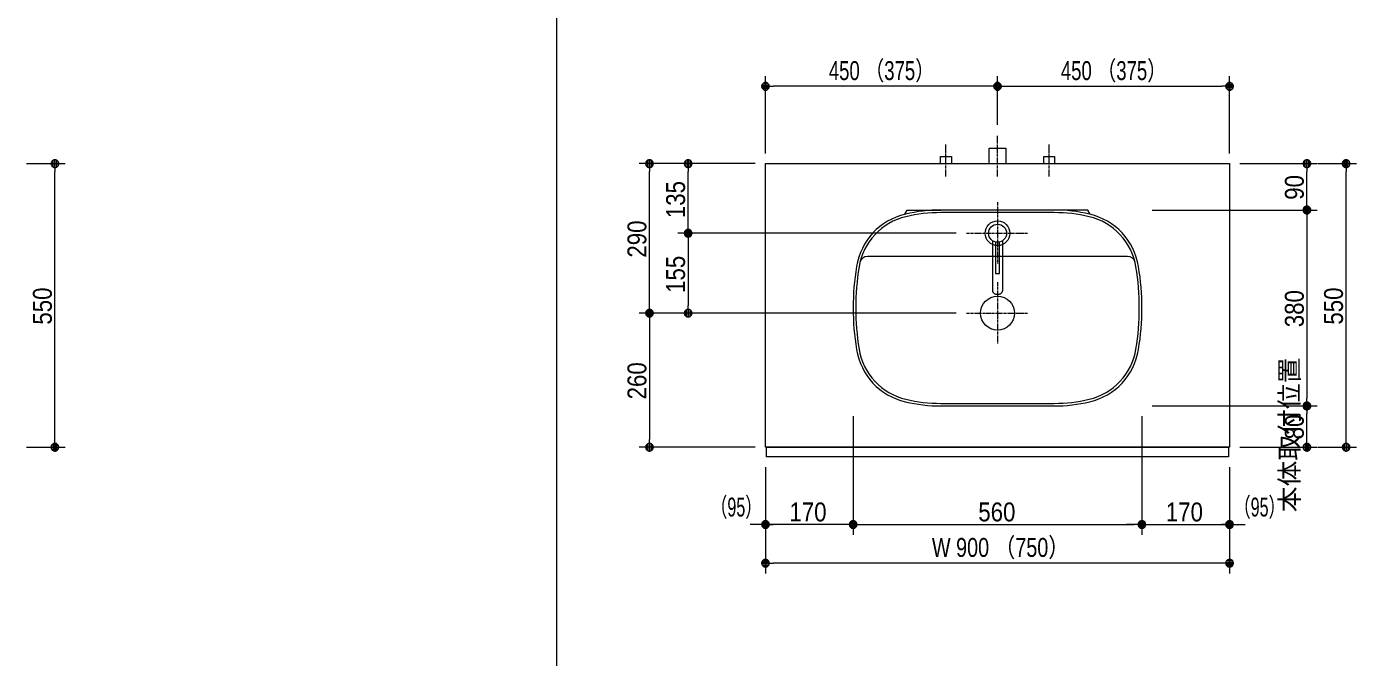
# Model space of a CAD drawing. Units: millimetres, scale not verified. Extents: x -6062 to 6062, y -3045 to 3045.
# Drawn here: x -3950 to -1372, y -778 to 446 of the extents above; entities that cross this region are included whole.
import ezdxf
from ezdxf.enums import TextEntityAlignment as Align

# ---------------------------------------------------------------- set-up
doc = ezdxf.new("R2010")
doc.units = ezdxf.units.MM
doc.header["$LTSCALE"] = 20
doc.linetypes.add('CHAIN1', pattern=[8, 5, -1, 1, -1])
for name, color, linetype, lineweight in [('0-0_1図面枠', 7, 'Continuous', 9), ('0-1_5ボウル・キャビネット', 7, 'Continuous', 9), ('0-2_2寸法-1', 7, 'Continuous', 9), ('0-3_0', 7, 'Continuous', 9), ('0-4_2寸法-2', 7, 'Continuous', 9), ('0-6_4給排水', 7, 'Continuous', 9)]:
    doc.layers.add(name, color=color, linetype=linetype, lineweight=lineweight)
doc.styles.add('ＭＳ Ｐゴシック', font='')
doc.styles.get('ＭＳ Ｐゴシック').set_extended_font_data('MS PGothic')

# ---------------------------------------------------------------- blocks, each defined once
blk = doc.blocks.new('グループ-4')
at = {"layer": '0-0_1図面枠'}
blk.add_line((-22700, 41000), (-22700, -48600), dxfattribs=at)
blk = doc.blocks.new('_Dot')
at = {"layer": '0-3_0'}
for p, q in [((-10, 0), (-20, 0)), ((9.78, 2), (-9.78, 2)), ((7.99, 6), (-7.99, 6)), ((9.16, -3.98), (-9.16, -3.98)), ((6, -7.98), (-6, -7.98))]:
    blk.add_line(p, q, dxfattribs=at)
for points in [[(10, 0), (9.92, 1.25), (9.69, 2.49), (9.3, 3.68), (8.76, 4.82), (8.09, 5.88), (7.29, 6.85), (6.37, 7.71), (5.36, 8.44), (4.26, 9.05), (3.09, 9.51), (1.87, 9.82), (0.63, 9.98), (-0.63, 9.98), (-1.87, 9.82), (-3.09, 9.51), (-4.26, 9.05), (-5.36, 8.44), (-6.37, 7.71), (-7.29, 6.85), (-8.09, 5.88), (-8.76, 4.82), (-9.3, 3.68), (-9.69, 2.49), (-9.92, 1.25), (-10, 0), (0, 0)], [(-10, 0), (-9.92, -1.25), (-9.69, -2.49), (-9.3, -3.68), (-8.76, -4.82), (-8.09, -5.88), (-7.29, -6.85), (-6.37, -7.71), (-5.36, -8.44), (-4.26, -9.05), (-3.09, -9.51), (-1.87, -9.82), (-0.63, -9.98), (0.63, -9.98), (1.87, -9.82), (3.09, -9.51), (4.26, -9.05), (5.36, -8.44), (6.37, -7.71), (7.29, -6.85), (8.09, -5.88), (8.76, -4.82), (9.3, -3.68), (9.69, -2.49), (9.92, -1.25), (10, 0), (0, 0)]]:
    blk.add_lwpolyline(points, close=True, dxfattribs=at)
blk = doc.blocks.new('グループ-47')
at = {"layer": '0-1_5ボウル・キャビネット'}
for p, q in [((-3400, 1800), (-7800, 1800)), ((-3400, 1700), (-7800, 1700)), ((-556.5, 0), (-10643.5, 0)), ((-7800, -5700), (-3400, -5700)), ((-7800, -5800), (-3400, -5800))]:
    blk.add_line(p, q, dxfattribs=at)
for points in [[(-9195, 1635.5), (-9100, 1800), (-7800, 1800)], [(-2005, 1635.5), (-2100, 1800), (-3400, 1800)]]:
    blk.add_lwpolyline(points, dxfattribs=at)
for centre, radius, start, end in [((-8602.3, -793.2), 2500, 103.25116, 170.74039), ((-7800, -4200), 6000, 90, 103.25116), ((-7800, -4200), 5900, 90, 103.25116), ((-3400, -4200), 6000, 76.74884, 90), ((-3400, -4200), 5900, 76.74884, 90), ((-2597.7, -793.2), 2500, 9.25961, 76.74884), ((-8602.3, -793.2), 2400, 103.25116, 170.74039), ((-2597.7, -793.2), 2400, 9.25961, 76.74884), ((-10643.5, -300), 300, 90, 166.41711), ((-556.5, -300), 300, 13.58289, 90), ((-1200, -2000), 10000, 170.74039, 189.25961), ((-1200, -2000), 9900, 170.74039, 189.25961), ((-10000, -2000), 9900, 350.74039, 9.25961), ((-10000, -2000), 10000, 350.74039, 9.25961), ((-8602.3, -3206.8), 2500, 189.25961, 256.74884), ((-8602.3, -3206.8), 2400, 189.25961, 256.74884), ((-2597.7, -3206.8), 2400, 283.25116, 350.74039), ((-2597.7, -3206.8), 2500, 283.25116, 350.74039), ((-7800, 200), 6000, 256.74884, 270), ((-7800, 200), 5900, 256.74884, 270), ((-3400, 200), 5900, 270, 283.25116), ((-3400, 200), 6000, 270, 283.25116)]:
    blk.add_arc(centre, radius, start, end, dxfattribs=at)
blk = doc.blocks.new('グループ-48')
at = {"layer": '0-1_5ボウル・キャビネット', "linetype": 'CHAIN1'}
for p, q in [((-5600, -1000), (-5600, -3400)), ((-6800, -2200), (-4400, -2200))]:
    blk.add_line(p, q, dxfattribs=at)
at = {"layer": '0-1_5ボウル・キャビネット'}
blk.add_circle((-5600, -2200), 660, dxfattribs=at)
blk = doc.blocks.new('グループ-59')
at = {"layer": '0-6_4給排水', "linetype": 'CHAIN1'}
for p, q in [((-5600, 2100), (-5600, -300)), ((-6800, 900), (-4400, 900))]:
    blk.add_line(p, q, dxfattribs=at)
at = {"layer": '0-6_4給排水'}
for points in [[(-5800, 612.8), (-5800, -1317.1), (-5799.2, -1330.8), (-5796.7, -1345), (-5792.3, -1359.2), (-5786, -1373.5), (-5777.7, -1387.4), (-5767.4, -1400.9), (-5755.3, -1413.6), (-5741.4, -1425.4), (-5726.1, -1436), (-5709.4, -1445.3), (-5691.9, -1453.2), (-5673.6, -1459.5), (-5655, -1464.4), (-5636.4, -1467.7), (-5618, -1469.7), (-5600, -1470.3), (-5582, -1469.7), (-5563.6, -1467.7), (-5545, -1464.4), (-5526.4, -1459.5), (-5508.1, -1453.2), (-5490.6, -1445.3), (-5473.9, -1436), (-5458.6, -1425.4), (-5444.7, -1413.6), (-5432.6, -1400.9), (-5422.3, -1387.4), (-5414, -1373.5), (-5407.7, -1359.2), (-5403.3, -1345), (-5400.8, -1330.8), (-5400, -1317.1), (-5400, 612.8)], [(-5680, 559.3), (-5680, -660), (-5520, -660), (-5520, 559.3)]]:
    blk.add_lwpolyline(points, dxfattribs=at)
for radius in [480, 350]:
    blk.add_circle((-5600, 900), radius, dxfattribs=at)
blk = doc.blocks.new('グループ-69')
at = {"layer": '0-6_4給排水', "linetype": 'CHAIN1'}
blk.add_line((-5600, 3100), (-5600, 4700), dxfattribs=at)
at = {"layer": '0-6_4給排水'}
blk.add_lwpolyline([(-5920, 3600), (-5920, 4200), (-5280, 4200), (-5280, 3600)], dxfattribs=at)
blk = doc.blocks.new('止水栓_平面_W100')
at = {"layer": '0-6_4給排水', "linetype": 'CHAIN1'}
for p, q in [((-2000, -500), (-2000, 780)), ((2000, -500), (2000, 780))]:
    blk.add_line(p, q, dxfattribs=at)
at = {"layer": '0-6_4給排水'}
for points in [[(-2210, 0), (-2210, 280), (-1790, 280), (-1790, 0)], [(1790, 0), (1790, 280), (2210, 280), (2210, 0)]]:
    blk.add_lwpolyline(points, dxfattribs=at)

msp = doc.modelspace()

# ---------------------------------------------------------------- linework, layer by layer
at = {"layer": '0-1_5ボウル・キャビネット'}
for points in [[(-2517.5, 180), (-1617.5, 180), (-1617.5, -370), (-2517.5, -370)], [(-2515.5, -370), (-1619.5, -370), (-1619.5, -388.5), (-2515.5, -388.5)]]:
    msp.add_lwpolyline(points, close=True, dxfattribs=at)
at = {"layer": '0-2_2寸法-1'}
for p, q in [((-2517.5, 200), (-2517.5, 350)), ((-2067.5, 255), (-2067.5, 350)), ((-2067.5, 255), (-2067.5, 350)), ((-1617.5, 200), (-1617.5, 350)), ((-2082.51, 330), (-2502.49, 330)), ((-2052.49, 330), (-1632.51, 330)), ((-3950.5, 180), (-3875.5, 180)), ((-3895.5, -354.99), (-3895.5, 164.99)), ((-2687.5, 180), (-2762.5, 180)), ((-2742.5, -94.99), (-2742.5, 164.99)), ((-2537.5, 180), (-2687.5, 180)), ((-2667.5, 60.01), (-2667.5, 164.99)), ((-1597.5, 180), (-1447.5, 180)), ((-1467.5, 105.01), (-1467.5, 164.99)), ((-1446.5, 180), (-1371.5, 180)), ((-1391.5, -354.99), (-1391.5, 164.99)), ((-1767.5, 90), (-1447.5, 90)), ((-1597.5, 90), (-1447.5, 90)), ((-1467.5, 74.99), (-1467.5, -274.99)), ((-2147.5, 45), (-2687.5, 45)), ((-2147.5, 45), (-2687.5, 45)), ((-2667.5, 29.99), (-2667.5, -94.99)), ((-2687.5, -110), (-2762.5, -110)), ((-2687.5, -110), (-2762.5, -110)), ((-2742.5, -125.01), (-2742.5, -354.99)), ((-2147.5, -110), (-2687.5, -110)), ((-1767.5, -290), (-1447.5, -290)), ((-1597.5, -290), (-1447.5, -290)), ((-1467.5, -354.99), (-1467.5, -305.01)), ((-2347.5, -310), (-2347.5, -540)), ((-1787.5, -310), (-1787.5, -540)), ((-3950.5, -370), (-3875.5, -370)), ((-2537.5, -370), (-2762.5, -370)), ((-1597.5, -370), (-1447.5, -370)), ((-1446.5, -370), (-1371.5, -370)), ((-2517.5, -408.5), (-2517.5, -540)), ((-2347.5, -408.5), (-2347.5, -540)), ((-1787.5, -408.5), (-1787.5, -540)), ((-1617.5, -408.5), (-1617.5, -540)), ((-2517.5, -540), (-2517.5, -615)), ((-2362.51, -520), (-2502.49, -520)), ((-2332.49, -520), (-1802.51, -520)), ((-1772.49, -520), (-1632.51, -520)), ((-1617.5, -540), (-1617.5, -615)), ((-1632.51, -595), (-2502.49, -595))]:
    msp.add_line(p, q, dxfattribs=at)
at = {"layer": '0-4_2寸法-2'}
for p, q in [((-2517.5, -408.5), (-2517.5, -540)), ((-2347.5, -408.5), (-2347.5, -540)), ((-1787.5, -408.5), (-1787.5, -540)), ((-1617.5, -408.5), (-1617.5, -540)), ((-2532.51, -520), (-2547.51, -520)), ((-2347.5, -520), (-2517.5, -520)), ((-2332.49, -520), (-2317.49, -520)), ((-1802.51, -520), (-1817.51, -520)), ((-1787.5, -520), (-1617.5, -520)), ((-1602.49, -520), (-1587.49, -520))]:
    msp.add_line(p, q, dxfattribs=at)

# ---------------------------------------------------------------- block references
at = {"layer": '0-0_1図面枠', "xscale": 0.05, "yscale": 0.05}
msp.add_blockref('グループ-4', (-1787.5, 0), dxfattribs=at)
at = {"layer": '0-1_5ボウル・キャビネット', "xscale": 0.05, "yscale": 0.05}
for name in ['グループ-47', 'グループ-48']:
    msp.add_blockref(name, (-1787.5, 0), dxfattribs=at)
at = {"layer": '0-2_2寸法-1', "xscale": 0.7503418, "yscale": 0.7503418}
for p, rotation in [((-2517.5, 330), 180), ((-2067.5, 330), 180), ((-3895.5, 180), 90), ((-2742.5, 180), 90), ((-2667.5, 180), 90), ((-1467.5, 180), 90), ((-1391.5, 180), 90), ((-1467.5, 90), 270), ((-1467.5, 90), 90), ((-2667.5, 45), 270), ((-2667.5, 45), 90), ((-2742.5, -110), 270), ((-2742.5, -110), 90), ((-2667.5, -110), 270), ((-1467.5, -290), 270), ((-1467.5, -290), 90), ((-3895.5, -370), 270), ((-2742.5, -370), 270), ((-1467.5, -370), 270), ((-1391.5, -370), 270), ((-2517.5, -520), 180), ((-2347.5, -520), 180), ((-1787.5, -520), 180), ((-2517.5, -595), 180)]:
    msp.add_blockref('_Dot', p, dxfattribs=dict(at, rotation=rotation))
for p in [(-2067.5, 330), (-1617.5, 330), (-2347.5, -520), (-1787.5, -520), (-1617.5, -520), (-1617.5, -595)]:
    msp.add_blockref('_Dot', p, dxfattribs=at)
at = {"layer": '0-4_2寸法-2', "xscale": 0.7503418, "yscale": 0.7503418}
for p in [(-2517.5, -520), (-1787.5, -520)]:
    msp.add_blockref('_Dot', p, dxfattribs=at)
at = {"layer": '0-4_2寸法-2', "xscale": 0.7503418, "yscale": 0.7503418, "rotation": 180}
for p in [(-2347.5, -520), (-1617.5, -520)]:
    msp.add_blockref('_Dot', p, dxfattribs=at)
at = {"layer": '0-6_4給排水', "xscale": 0.05, "yscale": 0.05}
for name, p in [('グループ-69', (-1787.5, 0)), ('止水栓_平面_W100', (-2067.5, 180)), ('グループ-59', (-1787.5, 0))]:
    msp.add_blockref(name, p, dxfattribs=at)

# ---------------------------------------------------------------- texts
at = {"layer": '0-2_2寸法-1', "style": 'ＭＳ Ｐゴシック'}
for s, height, width, p in [('450 （375）', 36.66, 0.75, (-2394.71, 331.19)), ('450 （375）', 36.66, 0.75, (-1944.71, 331.19)), ('170', 36.66, 0.9, (-2471.11, -524.96)), ('560', 36.66, 0.9, (-2104.78, -524.96)), ('170', 36.66, 0.9, (-1741.11, -524.96)), ('W 900 （750）', 36.69, 0.8, (-2194.77, -593.81))]:
    msp.add_text(s, height=height, dxfattribs=dict(at, width=width)).set_placement(p, align=Align.BOTTOM_LEFT)
at = {"layer": '0-2_2寸法-1', "style": 'ＭＳ Ｐゴシック', "width": 0.9}
for s, p in [('90', (-1462.54, 109.92)), ('135', (-2662.54, 74.28)), ('290', (-2737.54, -2.28)), ('155', (-2662.54, -70.72)), ('550', (-3890.54, -132.28)), ('380', (-1462.54, -137.28)), ('550', (-1386.54, -132.28)), ('260', (-2737.54, -277.28)), ('80', (-1462.54, -354.88))]:
    msp.add_text(s, height=36.66, rotation=90, dxfattribs=at).set_placement(p, align=Align.BOTTOM_LEFT)
at = {"layer": '0-4_2寸法-2', "style": 'ＭＳ Ｐゴシック'}
msp.add_text('本体取付位置', height=36.66, rotation=90, dxfattribs=at).set_placement((-1472.19, -496.14), align=Align.BOTTOM_LEFT)
at = {"layer": '0-4_2寸法-2', "style": 'ＭＳ Ｐゴシック', "width": 0.65}
for p in [(-2623.93, -515.51), (-1609.05, -515.51)]:
    msp.add_text('（95）', height=36.66, dxfattribs=at).set_placement(p, align=Align.BOTTOM_LEFT)

doc.saveas('drawing.dxf')
